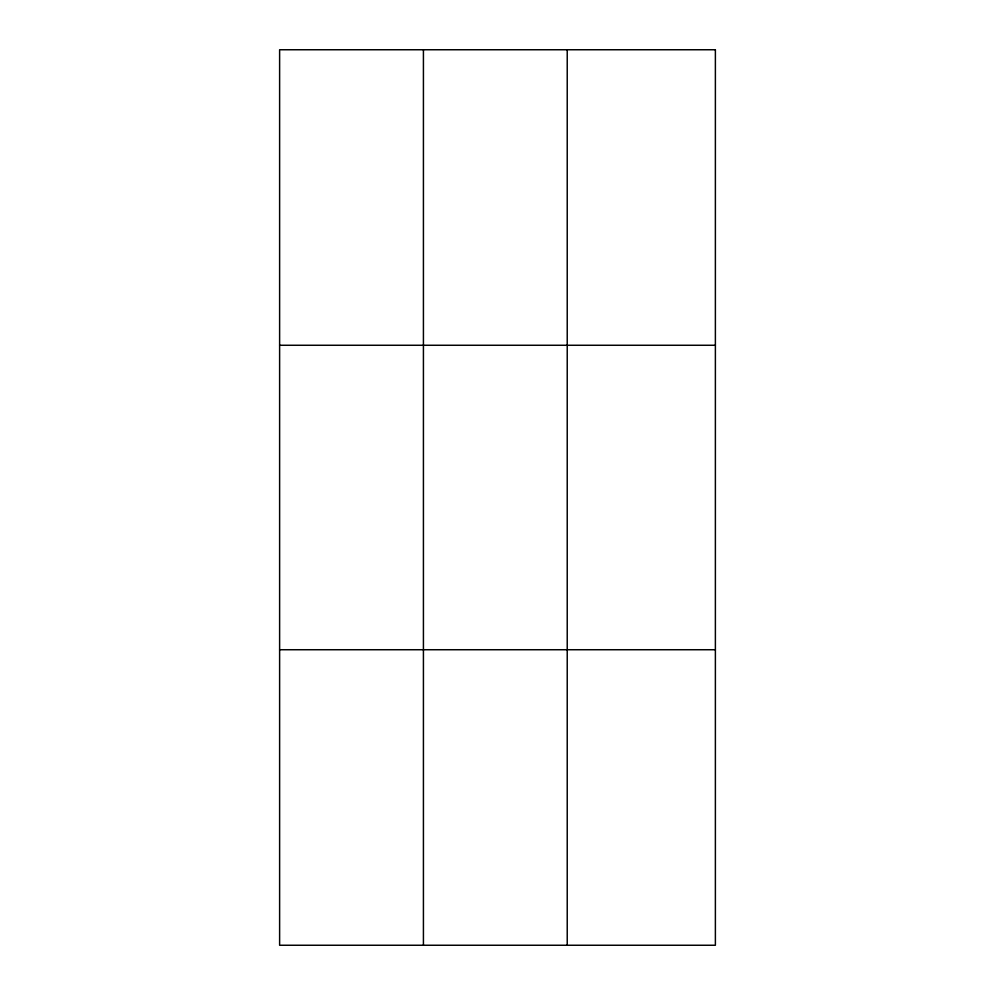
<?xml version="1.0" encoding="UTF-8"?>
<svg xmlns="http://www.w3.org/2000/svg" width="995" height="995" viewBox="0 0 995 995"><rect width="100%" height="100%" fill="white"/><g stroke="black" fill="none" stroke-linecap="round" stroke-linejoin="round"><path stroke-width="1.49" d="M423.422 945.25L423.422 49.75M567.225 945.25L567.225 49.75M279.62 345.265L715.38 345.265M279.62 649.735L715.38 649.735M715.38 49.75L715.38 945.25L279.62 945.25L279.62 49.75L715.38 49.75"/></g></svg>
